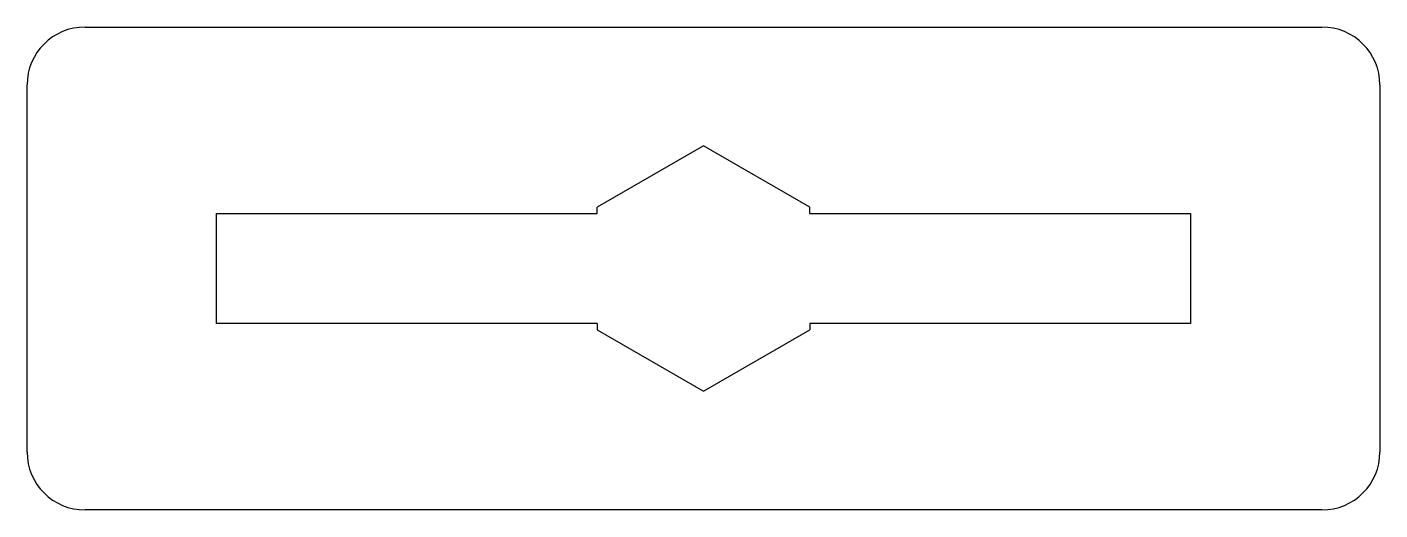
# Model space of a CAD drawing. Extents: x 0 to 70, y 0 to 25.
import ezdxf

# ---------------------------------------------------------------- set-up
doc = ezdxf.new("R2010")
doc.units = 0
doc.layers.add('Shape2DView', color=7, linetype='CONTINUOUS')

msp = doc.modelspace()

# ---------------------------------------------------------------- linework, layer by layer
at = {"layer": 'Shape2DView'}
for p, q in [((3, 25), (67, 25)), ((0, 3), (0, 22)), ((70, 22), (70, 3)), ((35, 18.8509), (29.5, 15.6754)), ((40.5, 15.6754), (35, 18.8509)), ((29.5, 15.35), (29.5, 15.6754)), ((40.5, 15.35), (40.5, 15.6754)), ((9.8, 15.35), (29.5, 15.35)), ((9.8, 9.65), (9.8, 15.35)), ((40.5, 15.35), (60.2, 15.35)), ((60.2, 15.35), (60.2, 9.65)), ((29.5, 9.65), (9.8, 9.65)), ((29.5, 9.65), (29.5, 9.32457)), ((29.5, 9.32457), (35, 6.14915)), ((35, 6.14915), (40.5, 9.32457)), ((40.5, 9.65), (40.5, 9.32457)), ((60.2, 9.65), (40.5, 9.65)), ((67, 0), (3, 0))]:
    msp.add_line(p, q, dxfattribs=at)
for centre, start, end in [((3, 22), 90, 180), ((67, 22), 0, 90), ((3, 3), -180, -90), ((67, 3), -90, 0)]:
    msp.add_arc(centre, 3, start, end, dxfattribs=at)

doc.saveas('drawing.dxf')
